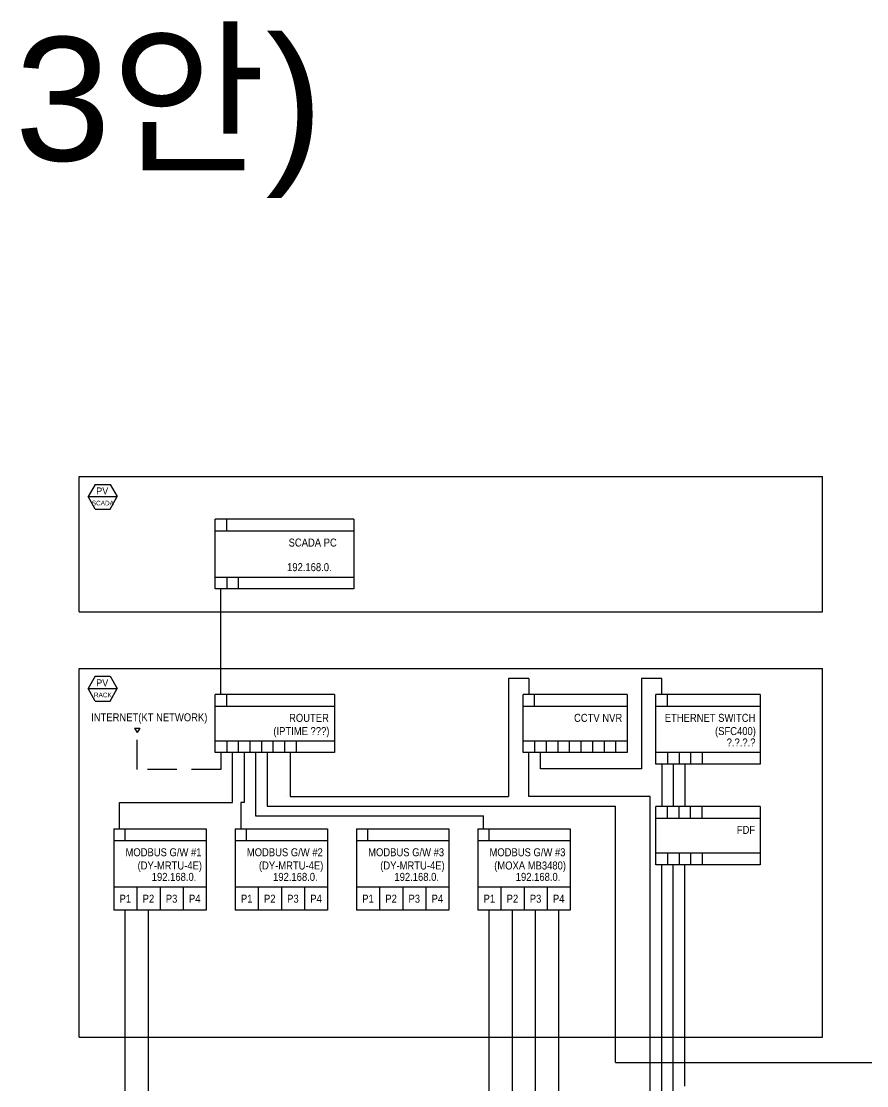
# Model space of a CAD drawing. Header units: millimetres. Extents: x 3366 to 637019, y 0 to 56757.
# Drawn here: x 128581 to 142264, y 17294 to 34523 of the extents above; entities that cross this region are included whole.
import ezdxf
from ezdxf.enums import TextEntityAlignment as Align

# ---------------------------------------------------------------- set-up
doc = ezdxf.new("R2010")
doc.units = ezdxf.units.MM
doc.linetypes.add('CE04', pattern=[15, 10, -2, 1, -2])
doc.linetypes.add('HIDDEN2', pattern=[4.7624999999999975, 3.174999999999999, -1.587499999999999])
doc.layers.add('ESYM', color=4, linetype='Continuous')
doc.layers.add('TEXT', color=3, linetype='Continuous')
doc.styles.add('GHS', font='', dxfattribs={"width": 0.7})
doc.styles.get("Standard").update_dxf_attribs({"font": 'arial.ttf'})
doc.styles.get('GHS').set_extended_font_data('Gulim')

msp = doc.modelspace()

# ---------------------------------------------------------------- linework, layer by layer
at = {"color": 8, "linetype": 'Continuous'}
for p, q in [((129515.9401190372, 24962.31598018068), (129515.9401190372, 27152.63536571971)), ((129515.9401190372, 27152.63536571971), (141551.254531405, 27152.63536571971)), ((141551.2545314051, 24962.31598018068), (141551.2545314051, 27152.63536571971)), ((129515.9401190372, 24962.31598018067), (141551.254531405, 24962.31598018067)), ((129515.9401190372, 24046.55889945109), (141551.254531405, 24046.55889945109)), ((129515.9401190372, 18080.06520974559), (129515.9401190372, 24046.55889945109)), ((141551.2545314051, 18080.06520974559), (141551.2545314051, 24046.55889945109)), ((129515.9401190372, 18080.06520974559), (141551.2545314051, 18080.06520974559))]:
    msp.add_line(p, q, dxfattribs=at)
for p, q in [((131718.8329915423, 25333.9968277323), (131718.8329915423, 26462.97007221194)), ((133965.2329915423, 26462.97007221194), (131718.8329915423, 26462.97007221194)), ((131906.0329915422, 26274.80786479868), (131906.0329915422, 26462.97007221194)), ((133965.2329915423, 26462.97007221194), (133965.2329915423, 25333.9968277323)), ((131906.0329915422, 25522.15903514556), (131906.0329915422, 25333.9968277323)), ((132093.2329915423, 25522.15903514556), (132093.2329915423, 25333.9968277323)), ((133965.2329915423, 25333.9968277323), (131718.8329915423, 25333.9968277323)), ((131718.8329915425, 22685.07712220785), (131718.8329915425, 23625.88815927424)), ((133650.3262236406, 23625.88815927424), (131718.8329915425, 23625.88815927424)), ((131906.0329915425, 23437.72595186097), (131906.0329915425, 23625.88815927424)), ((133650.3262236406, 23625.88815927424), (133650.3262236406, 22685.07712220785)), ((136702.3514171348, 22685.07712220786), (136702.3514171348, 23625.88815927424)), ((138387.1514171349, 23625.88815927423), (136702.3514171348, 23625.88815927424)), ((136889.5514171348, 23437.72595186097), (136889.5514171348, 23625.88815927424)), ((138387.1514171349, 23625.88815927423), (138387.1514171348, 22685.07712220786)), ((138853.2592493964, 22496.91491479466), (138853.2592493964, 23625.88815927431)), ((140538.0592493963, 23625.88815927431), (138853.2592493964, 23625.88815927431)), ((139040.4592493963, 23437.72595186104), (139040.4592493963, 23625.88815927431)), ((140538.0592493963, 23625.88815927431), (140538.0592493963, 22496.91491479465)), ((131906.0329915424, 22873.23932962111), (131906.0329915424, 22685.07712220785)), ((132093.2329915424, 22873.23932962111), (132093.2329915424, 22685.07712220785)), ((132280.4329915424, 22873.23932962111), (132280.4329915424, 22685.07712220785)), ((132467.6329915425, 22873.23932962113), (132467.6329915425, 22685.07712220785)), ((132654.8329915425, 22873.23932962113), (132654.8329915425, 22685.07712220787)), ((132842.0329915425, 22873.23932962113), (132842.0329915425, 22685.07712220787)), ((133029.2329915425, 22873.23932962114), (133029.2329915425, 22685.07712220787)), ((136889.5514171348, 22873.23932962113), (136889.5514171348, 22685.07712220786)), ((137076.7514171348, 22873.23932962113), (137076.7514171348, 22685.07712220786)), ((137263.9514171348, 22873.23932962113), (137263.9514171348, 22685.07712220786)), ((137451.1514171348, 22873.23932962114), (137451.1514171348, 22685.07712220786)), ((137638.3514171348, 22873.23932962113), (137638.3514171348, 22685.07712220786)), ((137825.5514171348, 22873.23932962114), (137825.5514171348, 22685.07712220786)), ((138012.7514171348, 22873.23932962114), (138012.7514171348, 22685.07712220786)), ((138199.9514171348, 22873.23932962113), (138199.9514171348, 22685.07712220786)), ((133650.3262236406, 22685.07712220785), (131718.8329915425, 22685.07712220785)), ((138387.1514171348, 22685.07712220786), (136702.3514171348, 22685.07712220786)), ((139040.4592493963, 22685.07712220792), (139040.4592493963, 22496.91491479466)), ((139227.6592493963, 22685.07712220792), (139227.6592493963, 22496.91491479466)), ((139414.8592493964, 22685.07712220792), (139414.8592493964, 22496.91491479466)), ((139602.0592493963, 22685.07712220793), (139602.0592493963, 22496.91491479466)), ((140538.0592493963, 22496.91491479466), (138853.2592493964, 22496.91491479466)), ((138853.2592493964, 20871.85778720828), (138853.2592493964, 21812.66882427466)), ((140538.0592493965, 21812.66882427465), (138853.2592493964, 21812.66882427466)), ((139040.4592493963, 21624.50661686139), (139040.4592493963, 21812.66882427466)), ((139227.6592493964, 21624.50661686139), (139227.6592493964, 21812.66882427466)), ((139414.8592493964, 21624.50661686139), (139414.8592493964, 21812.66882427466)), ((139602.0592493964, 21624.50661686138), (139602.0592493964, 21812.66882427466)), ((140538.0592493965, 21812.66882427465), (140538.0592493964, 20871.85778720828)), ((130077.7390335844, 21450.12445626401), (130077.7390335844, 20132.9890043711)), ((130077.7390335844, 21450.12445626398), (131575.3390335844, 21450.12445626398)), ((130264.9390335844, 21261.96224885073), (130264.9390335844, 21450.12445626399)), ((131575.3390335844, 21450.12445626394), (131575.3390335844, 20132.98900437108)), ((132041.4468658459, 21450.1244562038), (132041.4468658459, 20132.98900431089)), ((132041.4468658459, 21450.12445620378), (133539.0468658459, 21450.12445620377)), ((132228.6468658458, 21261.96224879052), (132228.6468658458, 21450.12445620378)), ((133539.0468658459, 21450.12445620373), (133539.0468658459, 20132.98900431088)), ((134005.1546981073, 21450.1244562038), (134005.1546981073, 20132.98900431089)), ((134005.1546981073, 21450.12445620378), (135502.7546981073, 21450.12445620377)), ((134192.3546981073, 21261.96224879052), (134192.3546981073, 21450.12445620378)), ((135502.7546981073, 21450.12445620373), (135502.7546981073, 20132.98900431088)), ((135968.8625303688, 21450.12445620384), (135968.8625303688, 20132.98900431093)), ((135968.8625303688, 21450.12445620383), (137466.4625303688, 21450.12445620383)), ((136156.0625303687, 21261.96224879057), (136156.0625303687, 21450.12445620383)), ((137466.4625303688, 21450.12445620379), (137466.4625303688, 20132.98900431093)), ((130077.7390335844, 21261.96224885071), (131575.3390335844, 21261.96224885071)), ((132041.4468658459, 21261.9622487905), (133539.0468658459, 21261.9622487905)), ((134005.1546981073, 21261.9622487905), (135502.7546981073, 21261.9622487905)), ((135968.8625303688, 21261.96224879056), (137466.4625303688, 21261.96224879056)), ((139040.4592493963, 21060.01999462155), (139040.4592493963, 20871.85778720828)), ((139227.6592493964, 21060.01999462155), (139227.6592493964, 20871.85778720828)), ((139414.8592493964, 21060.01999462155), (139414.8592493964, 20871.85778720828)), ((139602.0592493964, 21060.01999462156), (139602.0592493964, 20871.85778720828)), ((140538.0592493964, 20871.85778720828), (138853.2592493964, 20871.85778720828)), ((131575.3390335844, 20509.31341919761), (130077.7390335844, 20509.31341919763)), ((130452.1390335844, 20509.31341919761), (130452.1390335844, 20132.98900437108)), ((130826.5390335844, 20509.31341919761), (130826.5390335844, 20132.98900437108)), ((131200.9390335844, 20509.31341919761), (131200.9390335844, 20132.98900437108)), ((133539.0468658459, 20509.3134191374), (132041.4468658459, 20509.31341913742)), ((132415.8468658458, 20509.3134191374), (132415.8468658458, 20132.98900431088)), ((132790.2468658458, 20509.3134191374), (132790.2468658458, 20132.98900431088)), ((133164.6468658458, 20509.3134191374), (133164.6468658458, 20132.98900431088)), ((135502.7546981073, 20509.3134191374), (134005.1546981073, 20509.31341913742)), ((134379.5546981073, 20509.3134191374), (134379.5546981073, 20132.98900431088)), ((134753.9546981073, 20509.3134191374), (134753.9546981073, 20132.98900431088)), ((135128.3546981073, 20509.3134191374), (135128.3546981073, 20132.98900431088)), ((137466.4625303688, 20509.31341913746), (135968.8625303688, 20509.31341913747)), ((136343.2625303688, 20509.3134191375), (136343.2625303688, 20132.98900431097)), ((136717.6625303688, 20509.31341913746), (136717.6625303688, 20132.98900431093)), ((137092.0625303688, 20509.31341913743), (137092.0625303688, 20132.9890043109)), ((131575.3390335844, 20132.98900437108), (130077.7390335844, 20132.98900437108)), ((130264.9390333983, 14051.97051417205), (130264.9390335844, 20132.98900437108)), ((130639.3390333983, 15873.2432482696), (130639.3390335844, 20132.98900437108)), ((133539.0468658459, 20132.98900431088), (132041.4468658459, 20132.98900431088)), ((135502.7546981073, 20132.98900431088), (134005.1546981073, 20132.98900431088)), ((137466.4625303688, 20132.98900431093), (135968.8625303688, 20132.98900431093)), ((136156.0625303448, 15966.84387615413), (136156.0625303448, 20132.98900437114)), ((136530.4625303447, 16060.44387613624), (136530.4625303447, 20132.98900431093)), ((136904.8625303449, 16154.04387619049), (136904.8625303449, 20132.98900437114)), ((137279.2625303448, 16247.64387603195), (137279.2625303448, 20132.98900431093))]:
    msp.add_line(p, q)
at = {"color": 3}
for p, q in [((131812.4329915425, 23625.888159214), (131812.4329915425, 25333.9968277323)), ((136795.9514171348, 23887.58577392196), (136469.2975010041, 23887.58577392196)), ((136469.2975010041, 23887.58577392196), (136469.2975010041, 21973.50323635423)), ((136795.9514171348, 23887.58577392196), (136795.9514171348, 23625.88815927424)), ((138946.8592493964, 23887.58577392203), (138620.2053332657, 23887.58577392203)), ((138620.2053332657, 23887.58577392203), (138620.2053332657, 22423.37950756014)), ((138946.8592493964, 23625.88815927431), (138946.8592493964, 23887.58577392203)), ((131999.6329915424, 21879.9190576144), (131999.6329915424, 22685.07712220785)), ((132186.8329915424, 22685.07712220785), (132186.8329915424, 21879.9190576144)), ((132374.0329915425, 22685.07712220785), (132374.0329915468, 21665.02175692348)), ((132561.2329915425, 22685.07712220785), (132561.2329915424, 21819.2624966467)), ((132935.6329915425, 22685.07712220787), (132935.6329915425, 21973.50323635425)), ((136795.9514171348, 21973.50323635423), (136795.9514171348, 22685.07712220786)), ((136983.1514171348, 22423.37950756014), (136983.1514171348, 22685.07712220786)), ((138620.2053332657, 22423.37950756014), (136983.1514171348, 22423.37950756014)), ((132868.5357526115, 21973.50872827032), (132868.5357526115, 21973.51968549916)), ((132935.6329915425, 21973.50323635423), (136469.2975010041, 21973.50323635423)), ((138759.6592494851, 21973.50323635423), (136795.9514171348, 21973.50323635423)), ((138759.6592493173, 17006.84931537169), (138759.6592494851, 21973.50323635423)), ((130171.3390335844, 21450.12445626393), (130171.3390335844, 21879.91905761444)), ((130171.3390335844, 21879.91905761437), (131999.6329915424, 21879.9190576144)), ((132186.8329915424, 21879.9190576144), (132135.0468658459, 21879.91905761441)), ((132135.0468658459, 21879.91905761441), (132135.0468658459, 21450.12445620372)), ((132561.2329915424, 21819.2624966467), (138198.0592494701, 21819.26249664669)), ((138198.059249335, 17668.63761670255), (138198.0592494701, 21819.26249664669)), ((132374.0329915424, 21665.02175692348), (136062.4625303688, 21665.02175693919)), ((136062.4625303688, 21450.12445626393), (136062.4625303688, 21665.02175693919)), ((138198.0592493256, 17668.63761670255), (144238.0453799516, 17668.63761649094))]:
    msp.add_line(p, q, dxfattribs=at)
at = {"color": 2}
for p, q in [((130414.4483297142, 23083.65523188468), (130497.6062308769, 23083.65523188468)), ((130414.4483297142, 23083.65523188468), (130456.0272803084, 23012.19389732834)), ((130497.6062308769, 23083.65523188468), (130456.0272803084, 23012.19389732834)), ((131812.4329915424, 22685.07712220785), (131812.4329915424, 22414.6863229407))]:
    msp.add_line(p, q, dxfattribs=at)
at = {"color": 2, "linetype": 'HIDDEN2', "ltscale": 150}
for p, q in [((130456.0272803084, 22414.6863229407), (130456.0272803084, 23012.19389732832)), ((131812.4329915424, 22414.6863229407), (130456.0272803084, 22414.6863229407))]:
    msp.add_line(p, q, dxfattribs=at)
at = {"color": 1}
for p, q in [((138946.8592493964, 22496.91491479466), (138946.8592493964, 21812.66882427466)), ((139134.0592493963, 22496.91491479466), (139134.0592493963, 21812.66882427466)), ((139321.2592493963, 22496.91491479466), (139321.2592493963, 21812.66882427466)), ((138946.8592493199, 17100.44931532724), (138946.8592493964, 20871.85778720828)), ((139134.0592493244, 17194.04931526729), (139134.0592493244, 20871.85778720828)), ((139321.2592493289, 17287.64931524528), (139321.2592493289, 20871.85778720828))]:
    msp.add_line(p, q, dxfattribs=at)
for points in [[(131718.8329915423, 26274.80786479866), (133965.2329915423, 26274.80786479866)], [(133965.2329915423, 25522.15903514557), (131718.8329915423, 25522.15903514556)], [(131718.8329915425, 23437.72595186095), (133650.3262236406, 23437.72595186095)], [(136702.3514171348, 23437.72595186096), (138387.1514171349, 23437.72595186096)], [(138853.2592493964, 23437.72595186103), (140538.0592493963, 23437.72595186103)], [(133650.3262236406, 22873.23932962112), (131718.8329915425, 22873.23932962112)], [(138387.1514171348, 22873.23932962113), (136702.3514171348, 22873.23932962114)], [(140538.0592493963, 22685.07712220793), (138853.2592493964, 22685.07712220793)], [(138853.2592493964, 21624.50661686138), (140538.0592493965, 21624.50661686138)], [(140538.0592493964, 21060.01999462155), (138853.2592493964, 21060.01999462157)]]:
    msp.add_lwpolyline(points)
at = {"layer": 'ESYM', "color": 1}
for p, q in [((129774.3953486403, 27026.96755528354), (129663.3295429085, 26828.5671205199)), ((129774.3953486403, 27026.96755528354), (130021.8819656832, 27026.96755528354)), ((130021.8819656832, 27026.96755528354), (130132.9477714167, 26828.5671205199)), ((129774.3953486403, 26624.23751860404), (129663.3295429085, 26828.5671205199)), ((129663.3295429085, 26828.5671205199), (130132.9477714167, 26828.5671205199)), ((130021.8819656832, 26624.23751860404), (130132.9477714167, 26828.5671205199)), ((129774.3953486403, 26624.23751860404), (130021.8819656832, 26624.23751860404)), ((129774.3953486403, 23920.89108901491), (129663.3295429085, 23722.49065425127)), ((129774.3953486403, 23920.89108901491), (130021.8819656832, 23920.89108901491)), ((130021.8819656832, 23920.89108901491), (130132.9477714167, 23722.49065425127)), ((129774.3953486403, 23518.16105233541), (129663.3295429085, 23722.49065425127)), ((129663.3295429085, 23722.49065425127), (130132.9477714167, 23722.49065425127)), ((130021.8819656832, 23518.16105233541), (130132.9477714167, 23722.49065425127)), ((129774.3953486403, 23518.16105233541), (130021.8819656832, 23518.16105233541))]:
    msp.add_line(p, q, dxfattribs=at)

# ---------------------------------------------------------------- texts
msp.add_text('3안)', height=2000).set_placement((128474.9997882362, 32266.53203911893))
at = {"linetype": 'CE04', "style": 'GHS'}
for s, height, p in [('PV', 111.1718842024536, (129891.7060086669, 26921.54039860459)), ('SCADA', 75, (129901.6453059956, 26724.83271593496)), ('PV', 111.1718842024536, (129891.7060086669, 23815.46393233596)), ('RACK', 75, (129901.6453059956, 23618.75624966634))]:
    msp.add_text(s, height=height, dxfattribs=at).set_placement(p, align=Align.MIDDLE)
at = {"layer": 'TEXT', "color": 7, "linetype": 'Continuous', "lineweight": -3, "style": 'GHS', "width": 0.9}
for s, p in [('SCADA PC', (133687.6820317075, 26085.57006566224)), ('ROUTER', (133559.9752638058, 23248.48815272453)), ('CCTV NVR', (138307.2579423083, 23248.48815272454)), ('ETHERNET SWITCH', (140462.2279817435, 23248.4881527246)), ('(IPTIME ???)', (133568.5174743695, 23034.38117248754)), ('(SFC400)', (140470.7701923074, 23034.38117248761)), ('FDF', (140458.1657745699, 21435.26881772496)), ('MODBUS G/W #1', (131497.416841067, 21072.72444971429)), ('MODBUS G/W #2', (133461.1246733284, 21072.72444965408)), ('MODBUS G/W #3', (135424.8325055899, 21072.72444965408)), ('MODBUS G/W #3', (137388.5403378513, 21072.72444965414)), ('(DY-MRTU-4E)', (131505.9590516308, 20858.61746947729)), ('(DY-MRTU-4E)', (133469.6668838922, 20858.61746941708)), ('(DY-MRTU-4E)', (135433.3747161537, 20858.61746941708)), ('(MOXA MB3480)', (137397.0825484152, 20858.61746941714))]:
    msp.add_text(s, height=129.6000026952666, dxfattribs=at).set_placement(p, align=Align.MIDDLE_RIGHT)
at = {"layer": 'TEXT', "linetype": 'Continuous', "lineweight": -3, "style": 'GHS', "width": 0.9}
for s, p in [('192.168.0.  ', (133689.3904738203, 25687.3317747223)), ('?.?.?.?', (140463.9364238563, 22850.24986178466)), ('192.168.0.  ', (131499.1252831797, 20674.48615877434)), ('192.168.0.  ', (133462.8331154411, 20674.48615871413)), ('192.168.0.  ', (135426.5409477026, 20674.48615871413)), ('192.168.0.  ', (137390.2487799641, 20674.48615871419))]:
    msp.add_text(s, height=129.6000026952666, dxfattribs=at).set_placement(p, align=Align.MIDDLE_RIGHT)
at = {"layer": 'TEXT', "color": 2, "linetype": 'Continuous', "lineweight": -3, "style": 'GHS', "width": 0.9}
msp.add_text('INTERNET(KT NETWORK)', height=129.6000026952666, dxfattribs=at).set_placement((129711.6994879473, 23257.01369689609), align=Align.MIDDLE_LEFT)
at = {"layer": 'TEXT', "color": 7, "linetype": 'Continuous', "lineweight": -3, "style": 'GHS', "width": 0.9}
for s, p in [('P1', (130264.9390335844, 20321.15121178435)), ('P2', (130639.3390335844, 20321.15121178432)), ('P3', (131013.7390335844, 20321.15121178433)), ('P4', (131388.1390335844, 20321.1512117843)), ('P1', (132228.6468658458, 20321.15121172414)), ('P2', (132603.0468658459, 20321.15121172411)), ('P3', (132977.4468658459, 20321.15121172412)), ('P4', (133351.8468658458, 20321.15121172409)), ('P1', (134192.3546981073, 20321.15121172414)), ('P2', (134566.7546981073, 20321.15121172411)), ('P3', (134941.1546981073, 20321.15121172412)), ('P4', (135315.5546981073, 20321.15121172409)), ('P1', (136156.0625303688, 20321.15121172421)), ('P2', (136530.4625303689, 20321.1512117242)), ('P3', (136904.8625303688, 20321.1512117242)), ('P4', (137279.2625303688, 20321.15121172416))]:
    msp.add_text(s, height=129.6000026952666, dxfattribs=at).set_placement(p, align=Align.MIDDLE_CENTER)

doc.saveas('drawing.dxf')
